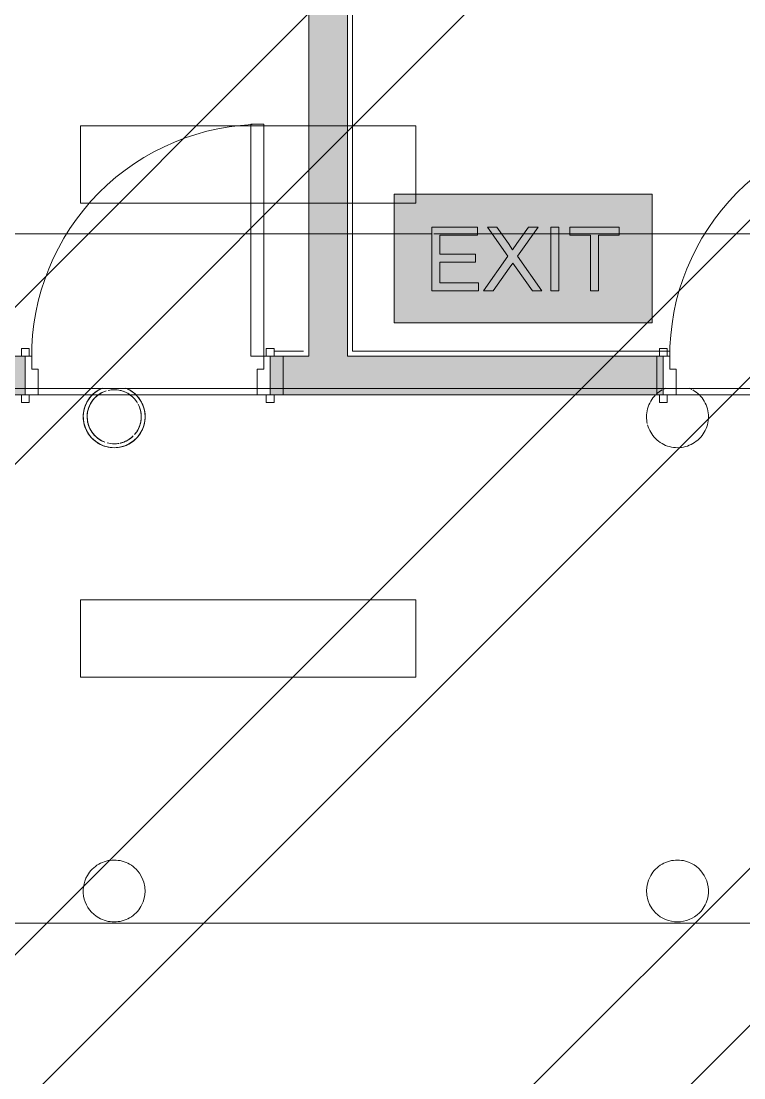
# Model space of a CAD drawing. Header units: millimetres. Extents: x -57519 to 497916, y -349472 to 446842.
# Drawn here: x 291387 to 294190, y 39607 to 43707 of the extents above; entities that cross this region are included whole.
import ezdxf

# ---------------------------------------------------------------- set-up
doc = ezdxf.new("R2010")
doc.units = ezdxf.units.MM
for name, color, linetype, lineweight in [('A-CLNG', 13, 'Continuous', 5), ('A-DETL-GENF', 92, 'Continuous', 5), ('A-DOOR', 31, 'Continuous', 5), ('A-DOOR-FRAM', 31, 'Continuous', 5), ('A-FLOR', 192, 'Continuous', 5), ('A-GENM', 13, 'Continuous', 5), ('A-WALL', 113, 'Continuous', 20), ('A-WALL-PATT', 111, 'Continuous', 20), ('E-LITE-EQPM', 33, 'Continuous', 5)]:
    doc.layers.add(name, color=color, linetype=linetype, lineweight=lineweight)

# ---------------------------------------------------------------- blocks, each defined once
blk = doc.blocks.new('DLN_Face Base lighting-01 - 240mm _R_-V166-SITE COVERAGE')
at = {"layer": 'E-LITE-EQPM'}
for start, end in [(135, 150), (120, 135), (105, 120), (90, 102.5311), (75, 90), (60, 75), (45, 60), (150, 165), (30, 42.4206), (22.3963, 27.4086), (165, 180), (180, 195), (195, 225), (315, 330), (332.0942, 337.6037), (225, 240), (240, 255), (255, 270), (270, 285), (285, 300), (300, 315)]:
    blk.add_arc((0, 0), 120, start, end, dxfattribs=at)
blk = doc.blocks.new('DLN_Face Base lighting-01 - 240mm _R_-V167-SITE COVERAGE')
at = {"layer": 'E-LITE-EQPM'}
for start, end in [(60, 150), (45, 60), (30, 45), (150, 180), (15, 30), (360, 15), (180, 195), (195, 210), (330, 345), (345, 360), (210, 225), (315, 330), (225, 240), (240, 315)]:
    blk.add_arc((0, 0), 120, start, end, dxfattribs=at)
blk = doc.blocks.new('DLN_Face Base lighting-01 - 240mm _R_-V171-SITE COVERAGE')
at = {"layer": 'E-LITE-EQPM'}
for start, end in [(135, 180), (60, 135), (45, 60), (30, 45), (15, 30), (360, 15), (180, 225), (255, 345), (345, 360), (225, 255)]:
    blk.add_arc((0, 0), 120, start, end, dxfattribs=at)
blk = doc.blocks.new('DLN_Face Base lighting-01 - 240mm _R_-V438-SITE COVERAGE')
at = {"layer": 'E-LITE-EQPM'}
for radius, start, end in [(120, 30, 180), (120, 22.3963, 180), (120, 120, 165), (120, 105, 150), (105, 17.2996, 159.8267), (105, 17.2996, 159.8267), (105, 105, 159.8267), (105, 105, 135), (120, 90, 120), (120, 22.3963, 105), (105, 75, 105), (105, 17.2996, 105), (120, 30, 90), (105, 17.2996, 75), (120, 150, 180), (105, 135, 159.8267), (120, 22.3963, 30), (120, 22.3963, 30), (120, 165, 180), (105, 165, 180), (105, 165, 180), (105, 165, 180), (105, 165, 180), (105, 360, 12.7004), (105, 0, 12.7004), (105, 0, 12.7004), (105, 0, 12.7004), (120, 180, 195), (120, 180, 210), (120, 180, 225), (120, 180, 337.6037), (120, 195, 210), (105, 180, 190.4848), (105, 180, 190.4848), (105, 180, 190.4848), (105, 180, 190.4848), (105, 193.109, 225), (105, 193.109, 225), (105, 193.109, 225), (105, 193.109, 195), (105, 195, 210), (105, 300, 346.891), (105, 300, 346.891), (105, 300, 346.891), (105, 330, 345), (105, 345, 346.891), (105, 346.9755, 360), (105, 346.9755, 360), (105, 346.9755, 360), (105, 346.9755, 0), (120, 210, 255), (120, 210, 240), (105, 210, 225), (105, 228.6272, 255), (105, 228.6272, 255), (105, 228.6272, 259.5152), (105, 228.6272, 259.5152), (120, 240, 330), (120, 285, 337.6037), (105, 300, 330), (120, 315, 337.6037), (120, 330, 337.6037), (120, 225, 240), (120, 240, 270), (120, 255, 285), (105, 255, 259.5152), (105, 255, 259.5152), (105, 259.5551, 298.0245), (105, 259.5551, 298.0245), (105, 259.5551, 298.0245), (105, 259.5551, 270), (105, 270, 298.0245), (120, 270, 300), (120, 300, 315)]:
    blk.add_arc((0, 0), radius, start, end, dxfattribs=at)
blk = doc.blocks.new('DLN-Single Door__X01_ - _M02_ 900 x 2450 _WH_-V511-SITE COVERAGE')
at = {"layer": 'A-DOOR'}
for p, q in [((-460, 105), (-490, 105)), ((-490, 105), (-490, 75)), ((-490, 75), (-490, 105)), ((-490, 105), (-460, 105)), ((-460, 75), (-460, 105)), ((-460, 105), (-460, 75)), ((490, 105), (460, 105)), ((460, 105), (460, 75)), ((490, 105), (460, 105)), ((460, 75), (460, 105)), ((490, 75), (490, 105)), ((490, 105), (490, 75)), ((-490, 75), (-460, 75)), ((-475, 75), (-490, 75)), ((-460, 75), (-475, 75)), ((460, 75), (490, 75)), ((460, 75), (475, 75)), ((475, 75), (490, 75)), ((-460, -75), (-490, -75)), ((-490, -75), (-490, -105)), ((-490, -75), (-475, -75)), ((-475, -75), (-460, -75)), ((-460, -105), (-460, -75)), ((-400, -75), (-450, -75)), ((-400, -975), (-400, -75)), ((490, -75), (460, -75)), ((460, -75), (460, -105)), ((475, -75), (460, -75)), ((490, -75), (475, -75)), ((490, -105), (490, -75)), ((-490, -105), (-490, -95)), ((-490, -105), (-460, -105)), ((-460, -105), (-490, -105)), ((-460, -95), (-460, -105)), ((-450, -95), (-450, -975)), ((460, -105), (460, -94.8)), ((460, -105), (490, -105)), ((460, -105), (490, -105)), ((490, -94.3), (490, -105)), ((-450, -975), (-400, -975))]:
    blk.add_line(p, q, dxfattribs=at)
blk.add_arc((-450, -75), 900, 270, 0.5, dxfattribs=at)
at = {"layer": 'A-DOOR-FRAM'}
for p, q in [((-425, 75), (-475, 75)), ((-475, 75), (-475, -75)), ((-475, -75), (-475, 75)), ((-460, 75), (-475, 75)), ((-425, 75), (-460, 75)), ((-425, -25), (-425, 75)), ((-425, 75), (-425, -25)), ((425, 75), (425, -25)), ((475, 75), (425, 75)), ((425, -25), (425, 75)), ((425, 75), (460, 75)), ((460, 75), (475, 75)), ((475, -75), (475, 75)), ((475, 75), (475, -75)), ((-450, -75), (-450, -25)), ((-450, -25), (-425, -25)), ((-450, -25), (-425, -25)), ((-450, -25), (-450, -75)), ((425, -25), (450, -25)), ((450, -25), (425, -25)), ((450, -25), (450, -75)), ((450, -75), (450, -25)), ((-475, -75), (-450, -75)), ((-475, -75), (-460, -75)), ((-460, -75), (-450, -75)), ((450, -75), (475, -75)), ((460, -75), (450, -75)), ((475, -75), (460, -75))]:
    blk.add_line(p, q, dxfattribs=at)
blk = doc.blocks.new('DLN-Single Door__X01_ - _M02_ 900 x 2450 _WH_-V567-SITE COVERAGE')
at = {"layer": 'A-DOOR'}
for p, q in [((-460, 105), (-490, 105)), ((-490, 105), (-490, 75)), ((-490, 75), (-490, 105)), ((-490, 105), (-460, 105)), ((-460, 75), (-460, 105)), ((-460, 105), (-460, 75)), ((490, 105), (460, 105)), ((460, 105), (460, 75)), ((490, 105), (460, 105)), ((460, 75), (460, 105)), ((490, 75), (490, 105)), ((490, 105), (490, 75)), ((-490, 75), (-460, 75)), ((-475, 75), (-490, 75)), ((-460, 75), (-475, 75)), ((460, 75), (490, 75)), ((460, 75), (475, 75)), ((475, 75), (490, 75)), ((-460, -75), (-490, -75)), ((-490, -75), (-490, -105)), ((-490, -75), (-475, -75)), ((-475, -75), (-460, -75)), ((-460, -105), (-460, -75)), ((-460, -75), (-460, -105)), ((-400, -75), (-450, -75)), ((-450, -75), (-450, -975)), ((-400, -975), (-400, -75)), ((490, -75), (460, -75)), ((460, -75), (460, -105)), ((475, -75), (460, -75)), ((460, -105), (460, -75)), ((490, -75), (475, -75)), ((490, -105), (490, -75)), ((490, -75), (490, -105)), ((-490, -105), (-490, -95)), ((-490, -105), (-460, -105)), ((-460, -105), (-490, -105)), ((460, -105), (490, -105)), ((460, -105), (490, -105)), ((-450, -975), (-400, -975))]:
    blk.add_line(p, q, dxfattribs=at)
blk.add_arc((-450, -75), 900, 270, 0.5, dxfattribs=at)
at = {"layer": 'A-DOOR-FRAM'}
for p, q in [((-425, 75), (-475, 75)), ((-475, 75), (-475, -75)), ((-475, -75), (-475, 75)), ((-460, 75), (-475, 75)), ((-425, 75), (-460, 75)), ((-425, -25), (-425, 75)), ((-425, 75), (-425, -25)), ((425, 75), (425, -25)), ((475, 75), (425, 75)), ((425, -25), (425, 75)), ((425, 75), (460, 75)), ((460, 75), (475, 75)), ((475, -75), (475, 75)), ((475, 75), (475, -75)), ((-450, -75), (-450, -25)), ((-450, -25), (-425, -25)), ((-450, -25), (-425, -25)), ((-450, -25), (-450, -75)), ((425, -25), (450, -25)), ((450, -25), (425, -25)), ((450, -25), (450, -75)), ((450, -75), (450, -25)), ((-475, -75), (-450, -75)), ((-475, -75), (-460, -75)), ((-460, -75), (-450, -75)), ((450, -75), (475, -75)), ((460, -75), (450, -75)), ((475, -75), (460, -75))]:
    blk.add_line(p, q, dxfattribs=at)
blk = doc.blocks.new('DLN_EXIT Sign Board - DLN_EXIT Sign Board-5973881-SITE COVERAGE')
at = {"layer": 'A-GENM', "transparency": 33554560}
h = blk.add_hatch(color=256, dxfattribs=at)
h.paths.add_polyline_path([(-500, -250), (500, -250), (500, 250), (-500, 250), (-500, -125)], flags=0)
h.paths.add_polyline_path([(73.1, -125), (36.2, -125), (-41.7, -19.4), (-116.4, -125), (-153.8, -125), (-59, 9.1), (-138.5, 121.2), (-101.6, 121.2), (-41.7, 33.5), (20.3, 121.2), (57.7, 121.2), (-21.8, 8.8), (57.7, -103.3)], flags=0)
h.paths.add_polyline_path([(-353.8, -125), (-353.8, 121.2), (-176.9, 121.2), (-176.9, 90.4), (-323.1, 90.4), (-323.1, 17.3), (-184.6, 17.3), (-184.6, -13.5), (-323.1, -13.5), (-323.1, -94.2), (-173.1, -94.2), (-173.1, -125), (-323.1, -125)], flags=0)
h.paths.add_polyline_path([(107.7, -125), (107.7, 121.2), (138.5, 121.2), (138.5, -125)], flags=0)
h.paths.add_polyline_path([(292.3, -125), (261.5, -125), (261.5, 90.4), (180.8, 90.4), (180.8, 121.2), (373.1, 121.2), (373.1, 90.4), (292.3, 90.4), (292.3, -35.8)], flags=0)
for points in [[(-353.8, -125), (-173.1, -125), (-173.1, -94.2), (-323.1, -94.2), (-323.1, -13.5), (-184.6, -13.5), (-184.6, 17.3), (-323.1, 17.3), (-323.1, 90.4), (-176.9, 90.4), (-176.9, 121.2), (-353.8, 121.2)], [(73.1, -125), (-21.8, 8.8), (57.7, 121.2), (20.3, 121.2), (-41.7, 33.5), (-101.6, 121.2), (-138.5, 121.2), (-59, 9.1), (-153.8, -125), (-116.4, -125), (-40.2, -17.3), (36.2, -125)], [(138.5, -125), (138.5, 121.2), (107.7, 121.2), (107.7, -125)], [(261.5, -125), (292.3, -125), (292.3, 90.4), (373.1, 90.4), (373.1, 121.2), (180.8, 121.2), (180.8, 90.4), (261.5, 90.4)]]:
    blk.add_hatch(color=256, dxfattribs=at).paths.add_polyline_path(points, flags=0)
h = blk.add_hatch(color=256, dxfattribs=at)
h.paths.add_polyline_path([(107.7, -125), (138.5, -125), (138.5, 121.2), (107.7, 121.2), (107.7, -35.8)], flags=0)
h.paths.add_polyline_path([(-323.1, -125), (-173.1, -125), (-173.1, -94.2), (-323.1, -94.2), (-323.1, -13.5), (-184.6, -13.5), (-184.6, 17.3), (-323.1, 17.3), (-323.1, 90.4), (-176.9, 90.4), (-176.9, 121.2), (-353.8, 121.2), (-353.8, -125)], flags=0)
h.paths.add_polyline_path([(-116.4, -125), (-40.2, -17.3), (36.2, -125), (73.1, -125), (-21.6, 9.1), (57.7, 121.2), (20.3, 121.2), (-41.7, 33.5), (-101.6, 121.2), (-138.5, 121.2), (-59.2, 8.8), (-153.8, -125)], flags=0)
h.paths.add_polyline_path([(261.5, -125), (292.3, -125), (292.3, 90.4), (373.1, 90.4), (373.1, 121.2), (180.8, 121.2), (180.8, 90.4), (261.5, 90.4), (261.5, -35.8)], flags=0)
at = {"layer": 'A-GENM'}
for p, q in [((500, 250), (-500, 250)), ((-500, 250), (-500, -250)), ((-500, -250), (-500, 250)), ((-500, 250), (500, 250)), ((500, -250), (500, 250)), ((500, 250), (500, -250)), ((-176.9, 121.2), (-353.8, 121.2)), ((-353.8, 121.2), (-353.8, -125)), ((-353.8, -125), (-353.8, 121.2)), ((-353.8, 121.2), (-176.9, 121.2)), ((-323.1, 17.3), (-323.1, 90.4)), ((-323.1, 90.4), (-176.9, 90.4)), ((-176.9, 90.4), (-323.1, 90.4)), ((-323.1, 90.4), (-323.1, 17.3)), ((-176.9, 90.4), (-176.9, 121.2)), ((-176.9, 121.2), (-176.9, 90.4)), ((-101.6, 121.2), (-138.5, 121.2)), ((-138.5, 121.2), (-59, 9.1)), ((-59, 9.1), (-138.5, 121.2)), ((-138.5, 121.2), (-101.6, 121.2)), ((-56.8, 58.1), (-101.6, 121.2)), ((-101.6, 121.2), (-56.8, 58.1)), ((20.3, 121.2), (-24, 58.5)), ((-24, 58.5), (20.3, 121.2)), ((-21.8, 8.8), (57.7, 121.2)), ((57.7, 121.2), (-21.8, 8.8)), ((57.7, 121.2), (20.3, 121.2)), ((20.3, 121.2), (57.7, 121.2)), ((138.5, 121.2), (107.7, 121.2)), ((107.7, 121.2), (107.7, -125)), ((107.7, -125), (107.7, 121.2)), ((107.7, 121.2), (138.5, 121.2)), ((138.5, -125), (138.5, 121.2)), ((138.5, 121.2), (138.5, -125)), ((373.1, 121.2), (180.8, 121.2)), ((180.8, 121.2), (180.8, 90.4)), ((180.8, 90.4), (180.8, 121.2)), ((180.8, 121.2), (373.1, 121.2)), ((180.8, 90.4), (261.5, 90.4)), ((261.5, 90.4), (180.8, 90.4)), ((261.5, 90.4), (261.5, -125)), ((261.5, -125), (261.5, 90.4)), ((292.3, -125), (292.3, 90.4)), ((292.3, 90.4), (373.1, 90.4)), ((373.1, 90.4), (292.3, 90.4)), ((292.3, 90.4), (292.3, -125)), ((373.1, 90.4), (373.1, 121.2)), ((373.1, 121.2), (373.1, 90.4)), ((-41.7, 33.5), (-56.8, 58.1)), ((-56.8, 58.1), (-41.7, 33.5)), ((-24, 58.5), (-41.7, 33.5)), ((-41.7, 33.5), (-24, 58.5)), ((-184.6, 17.3), (-323.1, 17.3)), ((-323.1, 17.3), (-184.6, 17.3)), ((-184.6, -13.5), (-184.6, 17.3)), ((-184.6, 17.3), (-184.6, -13.5)), ((-59, 9.1), (-153.8, -125)), ((-153.8, -125), (-59, 9.1)), ((73.1, -125), (-21.8, 8.8)), ((-21.8, 8.8), (73.1, -125)), ((-323.1, -94.2), (-323.1, -13.5)), ((-323.1, -13.5), (-184.6, -13.5)), ((-184.6, -13.5), (-323.1, -13.5)), ((-323.1, -13.5), (-323.1, -94.2)), ((-116.4, -125), (-54.7, -37.6)), ((-54.7, -37.6), (-116.4, -125)), ((-54.7, -37.6), (-40.2, -17.3)), ((-40.2, -17.3), (-54.7, -37.6)), ((-40.2, -17.3), (-27, -35.8)), ((-27, -35.8), (-40.2, -17.3)), ((-27, -35.8), (36.2, -125)), ((36.2, -125), (-27, -35.8)), ((-173.1, -94.2), (-323.1, -94.2)), ((-323.1, -94.2), (-173.1, -94.2)), ((-173.1, -125), (-173.1, -94.2)), ((-173.1, -94.2), (-173.1, -125)), ((-353.8, -125), (-173.1, -125)), ((-173.1, -125), (-353.8, -125)), ((-153.8, -125), (-116.4, -125)), ((-116.4, -125), (-153.8, -125)), ((36.2, -125), (73.1, -125)), ((73.1, -125), (36.2, -125)), ((107.7, -125), (138.5, -125)), ((138.5, -125), (107.7, -125)), ((261.5, -125), (292.3, -125)), ((292.3, -125), (261.5, -125)), ((-500, -250), (500, -250)), ((500, -250), (-500, -250))]:
    blk.add_line(p, q, dxfattribs=at)

msp = doc.modelspace()

# ---------------------------------------------------------------- hatches: boundary and pattern name
at = {"layer": 'A-DETL-GENF'}
h = msp.add_hatch(dxfattribs=at)
h.set_pattern_fill('FP_40', color=250, style=0, pattern_type=2)
h.set_pattern_definition([(45, (248763.4, 0), (-1257.236, 1257.236), []), (45, (248763.4, 1905), (-1257.236, 1257.236), [])])
h.paths.add_polyline_path([(325750.1, -8642.5), (328562.7, -8642.5), (328562.7, 4657.5), (341312.7, 4657.5), (341312.7, 30557.5), (342712.7, 30557.5), (342712.7, 48907.7), (339962.7, 48907.7), (339962.7, 52157.5), (338962.7, 52157.5), (338962.7, 53757.5), (297512.7, 53757.5), (297512.7, 52247.5), (286277.7, 52247.5), (286277.7, 34407.5), (285902.7, 34407.5), (285902.7, 7407.5), (286277.7, 7407.5), (286277.7, -2267.5), (315555.2, -2267.5), (315555.2, -8642.5), (321257.1, -8642.5)], flags=0)
at = {"layer": 'A-WALL-PATT', "lineweight": 5, "transparency": 33554560}
msp.add_hatch(color=253, dxfattribs=at).paths.add_polyline_path([(292652.7, 42407.5), (292652.7, 52007.5), (292502.7, 52007.5), (292502.7, 42407.5), (292613.9, 42407.5)], flags=0)
h = msp.add_hatch(color=253, dxfattribs=at)
h.paths.add_polyline_path([(292613.9, 42257.5), (293877.7, 42257.5), (293877.7, 42407.5), (292352.7, 42407.5), (292352.7, 42257.5), (292367.7, 42257.5)], flags=0)
h.paths.add_polyline_path([(290367.4, 42257.5), (291402.7, 42257.5), (291402.7, 42407.5), (290202.7, 42407.5), (290202.7, 42257.5)], flags=0)
h.paths.add_polyline_path([(294842.7, 42257.5), (294952.7, 42257.5), (294952.7, 42407.5), (294827.7, 42407.5), (294827.7, 42257.5)], flags=0)

# ---------------------------------------------------------------- linework, layer by layer
at = {"layer": 'A-CLNG'}
for p, q in [((291617.7, 43001.6), (291617.7, 43301.6)), ((291617.7, 43301.6), (292917.7, 43301.6)), ((292917.7, 43301.6), (292917.7, 43001.6)), ((292917.7, 43001.6), (291617.7, 43001.6)), ((291617.7, 41161.6), (291617.7, 41461.6)), ((291617.7, 41461.6), (292917.7, 41461.6)), ((292917.7, 41461.6), (292917.7, 41161.6)), ((292917.7, 41161.6), (291617.7, 41161.6))]:
    msp.add_line(p, q, dxfattribs=at)
at = {"layer": 'A-FLOR'}
for p, q in [((290387.5, 42882.5), (292980.1, 42882.5)), ((292987.5, 42882.5), (300802.7, 42882.5)), ((291387.7, 42407.5), (291402.7, 42407.5)), ((292402.7, 42257.5), (292402.7, 42407.5)), ((293852.7, 42407.5), (293852.7, 42260.5)), ((290202.7, 42282.5), (300802.7, 42282.5)), ((294934.7, 42257.5), (290202.7, 42257.5)), ((289477.7, 40207.5), (301402.7, 40207.5))]:
    msp.add_line(p, q, dxfattribs=at)
at = {"layer": 'A-WALL', "lineweight": 5}
for p, q in [((292502.7, 52007.5), (292502.7, 42427.5)), ((291387.7, 42407.5), (290202.7, 42407.5)), ((291402.7, 42257.5), (291402.7, 42407.5)), ((292367.7, 42407.5), (292352.7, 42407.5)), ((292352.7, 42407.5), (292352.7, 42257.5)), ((293877.7, 42257.5), (293877.7, 42407.5))]:
    msp.add_line(p, q, dxfattribs=at)
at = {"layer": 'A-WALL', "lineweight": 18}
for p, q in [((292652.7, 52007.5), (292652.7, 42407.5)), ((292672.7, 42427.5), (292672.7, 51987.5)), ((292482.7, 42427.5), (292367.7, 42427.5)), ((292367.7, 42427.5), (292367.7, 42407.5)), ((292367.7, 42407.5), (292502.7, 42407.5)), ((292502.7, 42407.5), (292502.7, 42427.5)), ((292652.7, 42407.5), (293902.7, 42407.5)), ((293902.7, 42427.5), (292672.7, 42427.5)), ((293902.7, 42407.5), (293902.7, 42427.5))]:
    msp.add_line(p, q, dxfattribs=at)

# ---------------------------------------------------------------- block references
at = {"layer": 'A-DOOR', "rotation": 180}
for name, p in [('DLN-Single Door__X01_ - _M02_ 900 x 2450 _WH_-V567-SITE COVERAGE', (291877.7, 42332.5)), ('DLN-Single Door__X01_ - _M02_ 900 x 2450 _WH_-V511-SITE COVERAGE', (294352.7, 42332.5))]:
    msp.add_blockref(name, p, dxfattribs=at)
at = {"layer": 'A-GENM'}
msp.add_blockref('DLN_EXIT Sign Board - DLN_EXIT Sign Board-5973881-SITE COVERAGE', (293334, 42786.3), dxfattribs=at)
at = {"layer": 'E-LITE-EQPM', "rotation": 90}
for name, p in [('DLN_Face Base lighting-01 - 240mm _R_-V438-SITE COVERAGE', (291747.7, 42172.5)), ('DLN_Face Base lighting-01 - 240mm _R_-V166-SITE COVERAGE', (293932.7, 42172.5)), ('DLN_Face Base lighting-01 - 240mm _R_-V167-SITE COVERAGE', (291747.7, 40332.5)), ('DLN_Face Base lighting-01 - 240mm _R_-V171-SITE COVERAGE', (293932.7, 40332.5))]:
    msp.add_blockref(name, p, dxfattribs=at)

doc.saveas('drawing.dxf')
